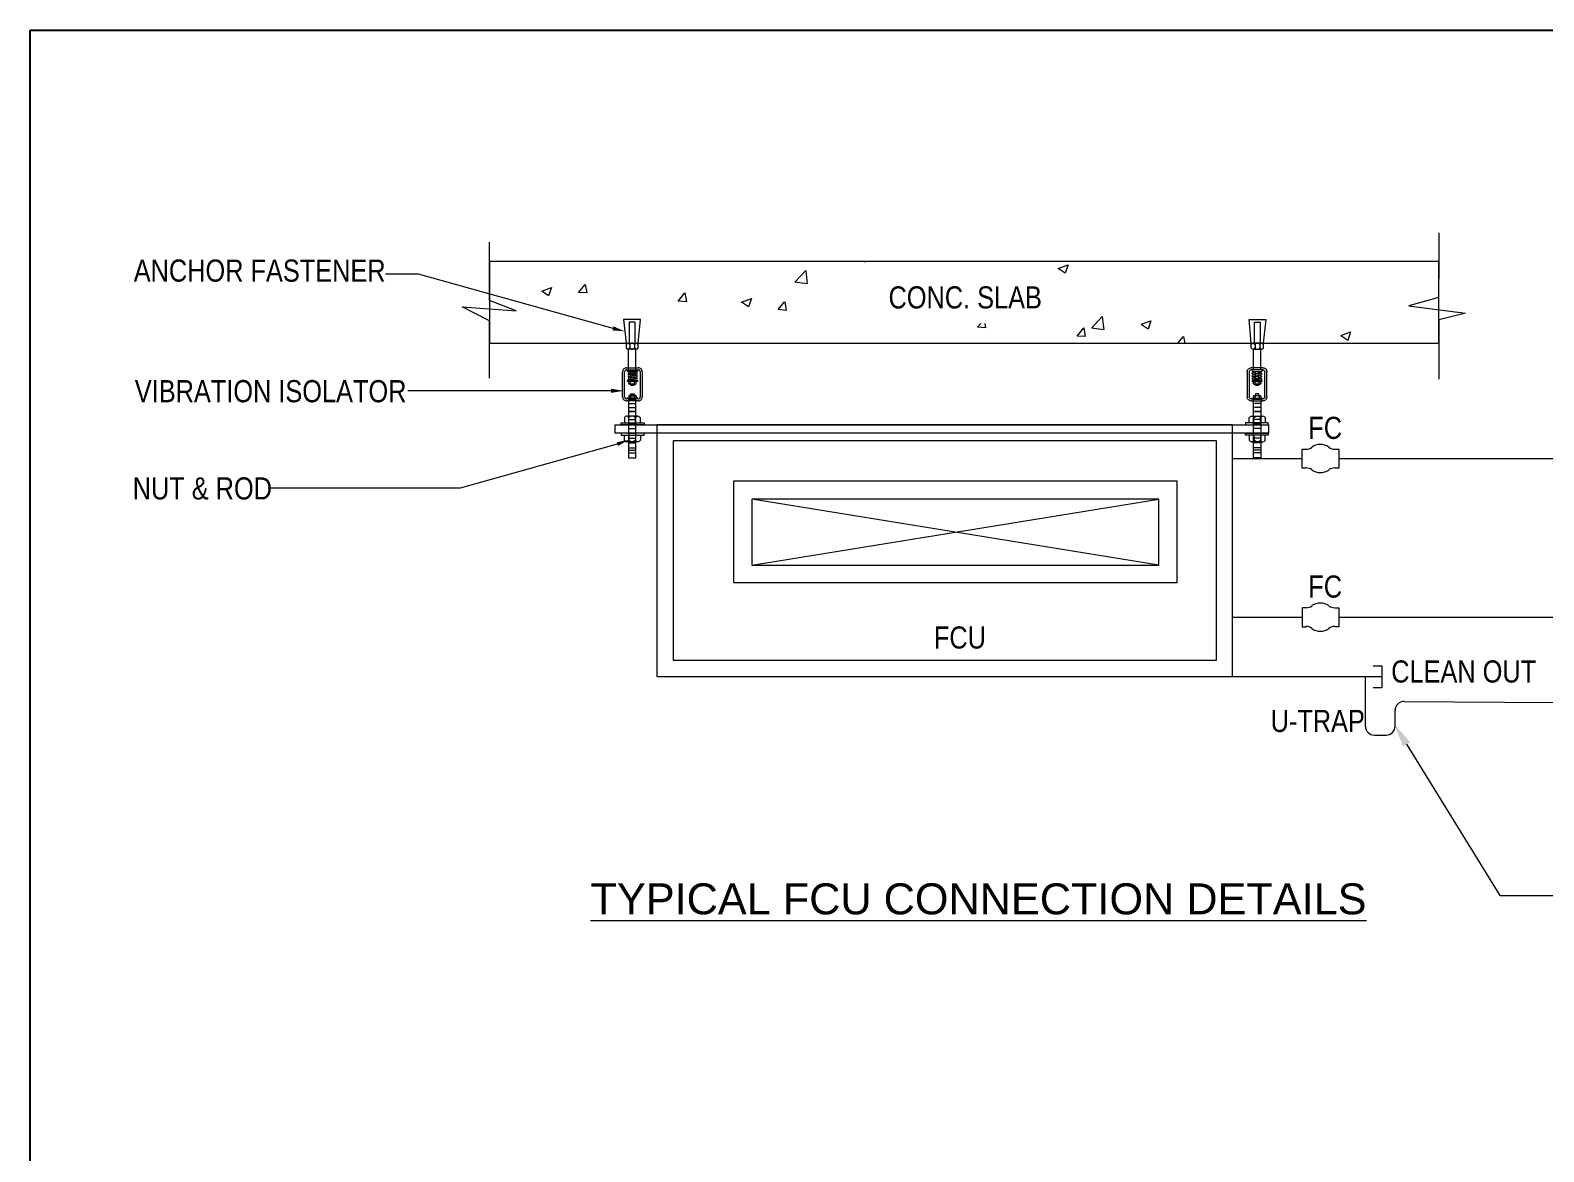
# Model space of a CAD drawing. Header units: millimetres. Extents: x -95178 to 274693, y -2232 to 263302.
# Drawn here: x 37907 to 55019, y 41866 to 54546 of the extents above; entities that cross this region are included whole.
import ezdxf

# ---------------------------------------------------------------- set-up
doc = ezdxf.new("R2010")
doc.units = ezdxf.units.MM
for name, color, linetype in [('76-10767-XM-MECH-DETAIL$0$PDF2_A-RC', 7, 'Continuous'), ('76-10767-XM-MECH-DETAIL$0$PDF2_A-wall', 7, 'Continuous'), ('76-10767-XM-MECH-DETAIL$0$PDF2_AC-CHWP', 7, 'Continuous'), ('76-10767-XM-MECH-DETAIL$0$PDF2_AC-DIM', 7, 'Continuous'), ('76-10767-XM-MECH-DETAIL$0$PDF2_AC-EQPT', 7, 'Continuous'), ('76-10767-XM-MECH-DETAIL$0$PDF2_AC-TXT', 7, 'Continuous'), ('76-10767-XM-MECH-DETAIL$0$PDF2_AC-VALVES', 7, 'Continuous'), ('76-10767-XM-MECH-DETAIL$0$TBK-AS-SHOP$0$25', 7, 'Continuous')]:
    doc.layers.add(name, color=color, linetype=linetype)
doc.layers.add('76-10767-XM-MECH-DETAIL$0$PDF2_AC-CHW-PIPES', color=120, linetype='Continuous', true_color=0x00ffbf)
doc.layers.add('76-10767-XM-MECH-DETAIL$0$PDF2_AC-SUPPORT', color=7, linetype='Continuous', true_color=0xff9999)
doc.layers.add('76-10767-XM-MECH-DETAIL$0$TTB TXT', color=7, linetype='Continuous', lineweight=18)
doc.styles.add('76-10767-XM-MECH-DETAIL$0$GHD Standard Arial', font='ARIALN.TTF')
doc.styles.add('76-10767-XM-MECH-DETAIL$0$pamagat', font='arial.ttf', dxfattribs={"height": 5})

msp = doc.modelspace()

# ---------------------------------------------------------------- linework, layer by layer
msp.add_lwpolyline([(37907.159, 54546.49), (108319.436, 54546.49), (108319.436, -2232.437), (37907.159, -2232.437)], close=True)
at = {"layer": '76-10767-XM-MECH-DETAIL$0$PDF2_A-RC', "color": 7, "lineweight": 5}
for points in [[(43097.866, 51934.506), (53832.941, 51934.506)], [(43097.866, 51009.811), (53832.941, 51009.811)]]:
    msp.add_lwpolyline(points, dxfattribs=at)
at = {"layer": '76-10767-XM-MECH-DETAIL$0$PDF2_A-wall', "color": 7, "lineweight": 9}
for points in [[(44496.508, 51175.527), (42297.19, 51788.676), (41924.443, 51788.676)], [(44474.525, 50469.577), (42174.355, 50469.577)], [(44542.908, 49866.371), (42766.434, 49367.703), (40596.486, 49367.703)]]:
    msp.add_lwpolyline(points, dxfattribs=at)
for points in [[(44499.822, 51198.727), (44629.081, 51142.384), (44489.879, 51152.327)], [(44474.525, 50492.777), (44613.726, 50469.577), (44474.525, 50446.377)], [(44536.28, 49886.257), (44672.167, 49916.086), (44552.851, 49846.485)]]:
    msp.add_solid(points, dxfattribs=at)
at = {"layer": '76-10767-XM-MECH-DETAIL$0$PDF2_AC-CHW-PIPES', "color": 7, "lineweight": 13}
for points in [[(51499.661, 49703.97), (52288.469, 49703.97)], [(52702.759, 49703.97), (55852.351, 49703.97)], [(51499.661, 47910.924), (52288.469, 47910.924)], [(52702.759, 47910.924), (58799.573, 47910.924)], [(51499.661, 47238.117), (53187.65, 47238.117)], [(53002.583, 46677.471), (53002.583, 47238.117)], [(53441.022, 46956.383), (55712.442, 46941.588)], [(53337.329, 46677.48), (53337.329, 46855.329)], [(53105.327, 46576.394), (53237.899, 46576.394)]]:
    msp.add_lwpolyline(points, dxfattribs=at)
for centre, start, end in [((53438.416, 46855.329), 88.522353, 179.9999867), ((53103.67, 46677.48), 180.0054934, 269.9999923), ((53236.242, 46677.48), 269.9999877, 0.0000123)]:
    msp.add_arc(centre, 101.087, start, end, dxfattribs=at)
at = {"layer": '76-10767-XM-MECH-DETAIL$0$PDF2_AC-CHWP', "color": 8, "lineweight": 5}
for points in [[(47336.878, 51934.506), (47346.821, 51924.563), (47350.136, 51934.506)], [(46438.698, 51477.13), (46455.27, 51377.7), (46362.469, 51387.643), (46435.384, 51477.13)], [(48699.063, 51231.87), (48709.006, 51182.156), (48616.205, 51188.784), (48652.662, 51231.87)], [(50468.909, 51221.927), (50578.281, 51261.699), (50545.138, 51165.584), (50465.594, 51218.613)], [(50883.198, 51009.811), (50946.17, 51082.726), (50959.428, 51009.811)], [(52725.959, 51095.983), (52835.332, 51135.755), (52805.503, 51039.64), (52725.959, 51092.669)]]:
    msp.add_lwpolyline(points, dxfattribs=at)
for points in [[(49640.329, 51894.734), (49607.186, 51798.619), (49527.642, 51851.648)], [(46690.586, 51679.303), (46551.385, 51699.189), (46674.015, 51828.448)], [(43800.501, 51639.531), (43767.358, 51543.416), (43691.129, 51596.445)], [(44181.648, 51672.675), (44201.534, 51576.559), (44105.418, 51583.188)], [(45308.516, 51576.559), (45328.402, 51477.13), (45232.286, 51483.758)], [(46060.866, 51513.587), (46027.723, 51417.472), (45948.179, 51470.501)], [(49819.302, 51182.156), (49835.874, 51082.726), (49743.073, 51089.355)], [(50044.676, 51158.955), (49905.475, 51178.841), (50028.104, 51308.1)]]:
    msp.add_lwpolyline(points, close=True, dxfattribs=at)
at = {"layer": '76-10767-XM-MECH-DETAIL$0$PDF2_AC-DIM', "color": 7, "lineweight": 5}
msp.add_lwpolyline([(53467.458, 46472.51), (54522.601, 44761.576), (56946.319, 44761.576)], dxfattribs=at)
msp.add_solid([(53427.686, 46449.31), (53324.942, 46707.826), (53507.23, 46495.71)], dxfattribs=at)
at = {"layer": '76-10767-XM-MECH-DETAIL$0$PDF2_AC-EQPT', "color": 7, "lineweight": 5}
for points in [[(51499.661, 47238.117), (51499.661, 50085.116), (44990.341, 50085.116), (44990.341, 47238.117)], [(51317.374, 49902.829), (45175.943, 49902.829), (45175.943, 47423.719), (51317.374, 47423.719)], [(50871.054, 49450.876), (50871.054, 48297.493), (45863.12, 48297.493), (45863.12, 49450.876)]]:
    msp.add_lwpolyline(points, close=True, dxfattribs=at)
for points in [[(50665.566, 48499.667), (50665.566, 49245.388), (46065.293, 49245.388), (46065.293, 48499.667), (50665.566, 48499.667), (46065.293, 49245.388)], [(46065.293, 48499.667), (50665.566, 49245.388)]]:
    msp.add_lwpolyline(points, dxfattribs=at)
at = {"layer": '76-10767-XM-MECH-DETAIL$0$PDF2_AC-SUPPORT', "color": 7, "lineweight": 5}
for p, q in [((44604.396, 50400.842), (44604.396, 50684.717)), ((44627.177, 50400.842), (44627.177, 50684.717)), ((44649.959, 50730.279), (44781.143, 50730.279)), ((44649.959, 50707.498), (44781.143, 50707.498)), ((44658.772, 50707.498), (44772.33, 50707.498)), ((44658.772, 50687.23), (44658.772, 50707.498)), ((44772.33, 50687.23), (44658.772, 50687.23)), ((44759.87, 50657.941), (44671.231, 50681.692)), ((44759.87, 50630.959), (44671.231, 50654.71)), ((44675.388, 50670.224), (44764.027, 50646.473)), ((44697.18, 50576.809), (44697.18, 50687.23)), ((44712.618, 50687.23), (44764.027, 50673.455)), ((44733.921, 50576.81), (44733.921, 50687.23)), ((44772.33, 50707.498), (44772.33, 50687.23)), ((44803.924, 50684.717), (44803.924, 50400.842)), ((44826.705, 50684.717), (44826.705, 50400.842)), ((51666.612, 50684.717), (51666.612, 50400.842)), ((51689.393, 50684.717), (51689.393, 50400.842)), ((51843.358, 50730.279), (51712.174, 50730.279)), ((51843.358, 50707.498), (51712.174, 50707.498)), ((51834.545, 50707.498), (51720.987, 50707.498)), ((51720.987, 50707.498), (51720.987, 50687.23)), ((51720.987, 50687.23), (51834.545, 50687.23)), ((51780.699, 50687.23), (51729.29, 50673.455)), ((51817.929, 50670.224), (51729.29, 50646.473)), ((51733.447, 50657.941), (51822.086, 50681.692)), ((51733.447, 50630.959), (51822.086, 50654.71)), ((51759.396, 50576.81), (51759.396, 50687.23)), ((51796.137, 50576.809), (51796.137, 50687.23)), ((51834.545, 50687.23), (51834.545, 50707.498)), ((51866.14, 50400.842), (51866.14, 50684.717)), ((51888.921, 50400.842), (51888.921, 50684.717)), ((44658.772, 50586.475), (44772.33, 50586.475)), ((44658.772, 50576.809), (44658.772, 50586.475)), ((44772.33, 50576.81), (44658.772, 50576.809)), ((44759.87, 50601.524), (44671.231, 50625.275)), ((44703.128, 50586.475), (44671.231, 50595.022)), ((44674.401, 50551.24), (44674.401, 50576.809)), ((44675.388, 50640.789), (44764.027, 50617.038)), ((44675.388, 50610.536), (44764.027, 50586.785)), ((44686.158, 50545.361), (44680.279, 50545.361)), ((44697.915, 50545.361), (44686.158, 50545.361)), ((44692.036, 50551.24), (44692.036, 50576.809)), ((44697.18, 50535.065), (44697.18, 50545.407)), ((44697.18, 50545.407), (44733.921, 50545.407)), ((44697.18, 50535.065), (44733.921, 50535.065)), ((44733.921, 50535.065), (44697.18, 50535.065)), ((44733.186, 50545.361), (44697.915, 50545.361)), ((44744.944, 50545.361), (44733.186, 50545.361)), ((44733.921, 50545.407), (44733.921, 50535.065)), ((44739.065, 50551.24), (44739.065, 50576.81)), ((44750.822, 50545.361), (44744.944, 50545.361)), ((44756.701, 50551.24), (44756.701, 50576.81)), ((44772.33, 50586.475), (44772.33, 50576.81)), ((51834.545, 50586.475), (51720.987, 50586.475)), ((51720.987, 50586.475), (51720.987, 50576.81)), ((51720.987, 50576.81), (51834.545, 50576.809)), ((51817.929, 50640.789), (51729.29, 50617.038)), ((51817.929, 50610.536), (51729.29, 50586.785)), ((51733.447, 50601.524), (51822.086, 50625.275)), ((51736.616, 50551.24), (51736.616, 50576.81)), ((51742.495, 50545.361), (51748.373, 50545.361)), ((51748.373, 50545.361), (51760.131, 50545.361)), ((51754.252, 50551.24), (51754.252, 50576.81)), ((51796.137, 50545.407), (51759.396, 50545.407)), ((51759.396, 50545.407), (51759.396, 50535.065)), ((51796.137, 50535.065), (51759.396, 50535.065)), ((51759.396, 50535.065), (51796.137, 50535.065)), ((51760.131, 50545.361), (51795.402, 50545.361)), ((51790.189, 50586.475), (51822.086, 50595.022)), ((51795.402, 50545.361), (51807.159, 50545.361)), ((51796.137, 50535.065), (51796.137, 50545.407)), ((51801.281, 50551.24), (51801.281, 50576.809)), ((51807.159, 50545.361), (51813.038, 50545.361)), ((51818.916, 50551.24), (51818.916, 50576.809)), ((51834.545, 50576.809), (51834.545, 50586.475)), ((44781.143, 50378.06), (44649.959, 50378.06)), ((44781.143, 50355.279), (44649.959, 50355.279)), ((44776.94, 50384.781), (44653.894, 50384.781)), ((44653.894, 50384.781), (44653.894, 50377.182)), ((44674.401, 50410.351), (44674.401, 50384.781)), ((44686.158, 50416.23), (44680.279, 50416.23)), ((44697.915, 50416.23), (44686.158, 50416.23)), ((44692.036, 50410.351), (44692.036, 50384.781)), ((44697.18, 50416.23), (44697.18, 50434.812)), ((44697.18, 50434.812), (44733.921, 50434.812)), ((44733.921, 50416.23), (44697.18, 50416.23)), ((44733.186, 50416.23), (44697.915, 50416.23)), ((44744.944, 50416.23), (44733.186, 50416.23)), ((44733.921, 50434.812), (44733.921, 50416.23)), ((44739.065, 50410.351), (44739.065, 50384.781)), ((44750.822, 50416.23), (44744.944, 50416.23)), ((44756.701, 50410.351), (44756.701, 50384.781)), ((44776.94, 50377.182), (44776.94, 50384.781)), ((51712.174, 50378.06), (51843.358, 50378.06)), ((51712.174, 50355.279), (51843.358, 50355.279)), ((51716.377, 50384.781), (51839.423, 50384.781)), ((51716.377, 50377.182), (51716.377, 50384.781)), ((51736.616, 50410.351), (51736.616, 50384.781)), ((51742.495, 50416.23), (51748.373, 50416.23)), ((51748.373, 50416.23), (51760.131, 50416.23)), ((51754.252, 50410.351), (51754.252, 50384.781)), ((51796.137, 50434.812), (51759.396, 50434.812)), ((51759.396, 50434.812), (51759.396, 50416.23)), ((51759.396, 50416.23), (51796.137, 50416.23)), ((51760.131, 50416.23), (51795.402, 50416.23)), ((51795.402, 50416.23), (51807.159, 50416.23)), ((51796.137, 50416.23), (51796.137, 50434.812)), ((51801.281, 50410.351), (51801.281, 50384.781)), ((51807.159, 50416.23), (51813.038, 50416.23)), ((51818.916, 50410.351), (51818.916, 50384.781)), ((51839.423, 50384.781), (51839.423, 50377.182))]:
    msp.add_line(p, q, dxfattribs=at)
for points in [[(53832.941, 52256.072), (53832.941, 51934.506), (53829.627, 51523.53), (53492.748, 51430.729), (54133.727, 51347.871), (53832.941, 51271.642), (53832.941, 51009.811), (53832.941, 51934.506)], [(44781.539, 50953.468), (44781.539, 51009.811), (44804.739, 51274.956), (44615.823, 51274.956), (44645.652, 51009.811), (44645.652, 50953.468)], [(44745.082, 51009.811), (44745.082, 51245.128), (44678.795, 51245.128), (44678.795, 51009.811)], [(44781.539, 51274.956), (44711.939, 51274.956)], [(51711.778, 50953.468), (51711.778, 51009.811), (51688.578, 51274.956), (51877.494, 51274.956), (51847.665, 51009.811), (51847.665, 50953.468)], [(51711.778, 51274.956), (51781.378, 51274.956)], [(51748.235, 51009.811), (51748.235, 51245.128), (51814.522, 51245.128), (51814.522, 51009.811)], [(43097.866, 50613.37), (43097.866, 51009.811)], [(44665.538, 51009.811), (44761.653, 51009.811)], [(44685.424, 50993.239), (44685.424, 50953.468)], [(44738.453, 50993.239), (44738.453, 50953.468)], [(51827.779, 51009.811), (51731.664, 51009.811)], [(51754.864, 50993.239), (51754.864, 50953.468)], [(51807.893, 50993.239), (51807.893, 50953.468)], [(53832.941, 51009.811), (53832.941, 50600.434)], [(44761.653, 50940.21), (44662.224, 50940.21)], [(44672.167, 50701.579), (44672.167, 50940.21)], [(44755.025, 50701.579), (44755.025, 50940.21)], [(51731.664, 50940.21), (51831.093, 50940.21)], [(51738.292, 50701.579), (51738.292, 50940.21)], [(51821.15, 50701.579), (51821.15, 50940.21)], [(44672.167, 50378.06), (44672.167, 49710.598), (44755.025, 49710.598), (44755.025, 50378.06)], [(44678.795, 50413.234), (44745.082, 50413.234)], [(44678.795, 50370.148), (44745.082, 50370.148)], [(44678.795, 50327.062), (44745.082, 50327.062)], [(51821.15, 50378.06), (51821.15, 49710.598), (51738.292, 49710.598), (51738.292, 50378.06)], [(51814.522, 50413.234), (51748.235, 50413.234)], [(51814.522, 50370.148), (51748.235, 50370.148)], [(51814.522, 50327.062), (51748.235, 50327.062)], [(44625.766, 50167.974), (44625.766, 50108.317), (44804.739, 50108.317), (44804.739, 50167.974)], [(44778.225, 50184.546), (44648.966, 50184.546)], [(44672.167, 50144.774), (44755.025, 50144.774)], [(44675.481, 50108.317), (44675.481, 50167.974)], [(44678.795, 50280.661), (44745.082, 50280.661)], [(44751.71, 50108.317), (44751.71, 50167.974)], [(51867.551, 50167.974), (51867.551, 50108.317), (51688.578, 50108.317), (51688.578, 50167.974)], [(51715.092, 50184.546), (51844.35, 50184.546)], [(51821.15, 50144.774), (51738.292, 50144.774)], [(51741.607, 50108.317), (51741.607, 50167.974)], [(51814.522, 50280.661), (51748.235, 50280.661)], [(51817.836, 50108.317), (51817.836, 50167.974)], [(44625.766, 49909.458), (44625.766, 49969.115), (44804.739, 49969.115), (44804.739, 49909.458)], [(44672.167, 50088.431), (44755.025, 50088.431)], [(44672.167, 50045.345), (44755.025, 50045.345)], [(44672.167, 49989.001), (44755.025, 49989.001)], [(44675.481, 49969.115), (44675.481, 49909.458)], [(44751.71, 49969.115), (44751.71, 49909.458)], [(51499.661, 49992.315), (51499.661, 50085.116)], [(51867.551, 49909.458), (51867.551, 49969.115), (51688.578, 49969.115), (51688.578, 49909.458)], [(51821.15, 50088.431), (51738.292, 50088.431)], [(51821.15, 50045.345), (51738.292, 50045.345)], [(51821.15, 49989.001), (51738.292, 49989.001)], [(51741.607, 49969.115), (51741.607, 49909.458)], [(51817.836, 49969.115), (51817.836, 49909.458)], [(44778.225, 49892.886), (44648.966, 49892.886)], [(44672.167, 49932.658), (44755.025, 49932.658)], [(44672.167, 49800.085), (44755.025, 49800.085), (44755.025, 49916.086)], [(44672.167, 49879.629), (44755.025, 49879.629)], [(44672.167, 49823.285), (44755.025, 49823.285)], [(51715.092, 49892.886), (51844.35, 49892.886)], [(51821.15, 49932.658), (51738.292, 49932.658)], [(51821.15, 49800.085), (51738.292, 49800.085), (51738.292, 49916.086)], [(51821.15, 49879.629), (51738.292, 49879.629)], [(51821.15, 49823.285), (51738.292, 49823.285)], [(44672.167, 49766.942), (44755.025, 49766.942)], [(51821.15, 49766.942), (51738.292, 49766.942)]]:
    msp.add_lwpolyline(points, dxfattribs=at)
for points in [[(43101.18, 51490.387), (43097.866, 51934.506), (43097.866, 51009.811), (43097.866, 51261.699), (42791.475, 51417.472), (43399.93, 51374.386)], [(44745.082, 50237.575), (44678.795, 50237.575)], [(51748.235, 50237.575), (51814.522, 50237.575)], [(44519.708, 50085.116), (51907.323, 50085.116), (51907.323, 49992.315), (44519.708, 49992.315)], [(44589.309, 50108.317), (44847.826, 50108.317), (44847.826, 50085.116), (44589.309, 50085.116)], [(44589.309, 49969.115), (44847.826, 49969.115), (44847.826, 49992.315), (44589.309, 49992.315)], [(44755.025, 50101.688), (44672.167, 50101.688)], [(51904.008, 50108.317), (51645.491, 50108.317), (51645.491, 50085.116), (51904.008, 50085.116)], [(51904.008, 49969.115), (51645.491, 49969.115), (51645.491, 49992.315), (51904.008, 49992.315)], [(51738.292, 50101.688), (51821.15, 50101.688)]]:
    msp.add_lwpolyline(points, close=True, dxfattribs=at)
for centre, radius, start, end in [((44663.881, 50988.268), 21.543, 16.8420997, 163.1579003), ((44710.281, 50978.325), 31.486, 30.569446, 149.430554), ((44759.996, 50988.268), 21.543, 16.8420997, 163.1579003), ((51733.321, 50988.268), 21.543, 16.8420997, 163.1579003), ((51783.036, 50978.325), 31.486, 30.569446, 149.430554), ((51829.436, 50988.268), 21.543, 16.8420997, 163.1579003), ((44663.881, 50961.753), 21.543, 196.8420997, 343.1579003), ((44710.281, 50971.696), 31.486, 210.569446, 329.430554), ((44759.996, 50961.753), 21.543, 196.8420997, 343.1579003), ((51733.321, 50961.753), 21.543, 196.8420997, 343.1579003), ((51783.036, 50971.696), 31.486, 210.569446, 329.430554), ((51829.436, 50961.753), 21.543, 196.8420997, 343.1579003), ((44650.624, 50156.374), 28.172, 26.8670962, 153.1329038), ((44710.281, 50129.86), 51.372, 45.1702692, 134.8297308), ((44776.568, 50149.745), 31.486, 31.0035041, 148.9964959), ((51716.749, 50149.745), 31.486, 31.0035041, 148.9964959), ((51783.036, 50129.86), 51.372, 45.1702692, 134.8297308), ((51842.693, 50156.374), 28.172, 26.8670962, 153.1329038), ((44650.624, 49921.058), 28.172, 206.8670962, 333.1329038), ((44710.281, 49947.572), 51.372, 225.1702692, 314.8297308), ((44776.568, 49927.686), 31.486, 211.0035041, 328.9964959), ((51716.749, 49927.686), 31.486, 211.0035041, 328.9964959), ((51783.036, 49947.572), 51.372, 225.1702692, 314.8297308), ((51842.693, 49921.058), 28.172, 206.8670962, 333.1329038)]:
    msp.add_arc(centre, radius, start, end, dxfattribs=at)
for centre, major_axis, ratio, start_param, end_param in [((44649.959, 50684.717), (-0.001, 45.563), 0.999999967, -0.000014247, 1.57078208), ((44649.959, 50684.717), (0, 22.781), 0.999999967, -0.000009287, 1.57078704), ((44673.309, 50662.467), (0, 8.031), 0.999999967, -0.261789261, 2.879803392), ((44673.309, 50689.449), (5.678, 5.678), 1, 2.636153633, 3.665191437), ((44761.949, 50665.698), (0, 8.031), 0.999999967, 2.879803392, 6.021396046), ((44781.143, 50684.717), (0, 45.563), 0.999999967, -1.570788138, 0.000008189), ((44781.143, 50684.717), (0, 22.781), 0.999999967, -1.570787041, 0.000009285), ((44673.309, 50633.032), (0, 8.031), 0.999999967, -0.261831085, 2.879761568), ((44673.309, 50602.779), (0, 8.031), 0.999999967, -0.261789261, 2.879803392), ((44680.279, 50551.24), (4.157, 4.157), 1, 2.35619449, 3.926990817), ((44686.158, 50551.24), (-4.157, 4.157), 1, 2.35619449, 3.926990817), ((44697.915, 50551.24), (-4.157, 4.157), 1, 0.785398163, 2.35619449), ((44733.186, 50551.24), (4.157, 4.157), 1, 3.926990817, 5.497787144), ((44744.944, 50551.24), (-4.157, 4.157), 1, 0.785398163, 2.35619449), ((44750.822, 50551.24), (-4.157, 4.157), 1, 2.35619449, 3.926990817), ((44761.949, 50638.716), (0, 8.031), 0.999999967, 2.879803392, 6.021396046), ((44761.949, 50609.281), (0, 8.031), 0.999999967, 2.879761568, 6.021354222), ((44761.949, 50579.028), (-5.678, 5.678), 1, -1.16891663, -1.047197543), ((44649.959, 50400.842), (0, 45.563), 0.999999967, 1.570790985, 3.141587312), ((44649.959, 50400.842), (0, 22.781), 0.999999967, 1.570805612, 3.141601939), ((44680.279, 50410.351), (-4.157, 4.157), 1, -0.785398163, 0.785398163), ((44686.158, 50410.351), (4.157, 4.157), 1, 5.497787144, 7.068583471), ((44697.915, 50410.351), (4.157, 4.157), 1, 0.785398163, 2.35619449), ((44733.186, 50410.351), (-4.157, 4.157), 1, 3.926990817, 5.497787144), ((44744.944, 50410.351), (4.157, 4.157), 1, 0.785398163, 2.35619449), ((44750.822, 50410.351), (4.157, 4.157), 1, 5.497787144, 7.068583471), ((44781.143, 50400.842), (0, 45.563), 0.999999967, 3.141584463, 4.71238079), ((44781.143, 50400.842), (0, 22.781), 0.999999967, 3.141583367, 4.712379694)]:
    msp.add_ellipse(centre, major_axis=major_axis, ratio=ratio, start_param=start_param, end_param=end_param, dxfattribs=at)
at = {"layer": '76-10767-XM-MECH-DETAIL$0$PDF2_AC-SUPPORT', "color": 7, "lineweight": 5, "extrusion": (0, 0, -1)}
for centre, major_axis, ratio, start_param, end_param in [((51712.174, 50684.717), (0, 45.563), 0.999999967, -1.570788138, 0.000008189), ((51712.174, 50684.717), (0, 22.781), 0.999999967, -1.570787041, 0.000009285), ((51731.368, 50665.698), (0, 8.031), 0.999999967, 2.879803392, 6.021396046), ((51820.008, 50662.467), (0, 8.031), 0.999999967, -0.261789261, 2.879803392), ((51820.008, 50689.449), (-5.678, 5.678), 1, 2.636153633, 3.665191437), ((51843.358, 50684.717), (0.001, 45.563), 0.999999967, -0.000014247, 1.57078208), ((51843.358, 50684.717), (0, 22.781), 0.999999967, -0.000009287, 1.57078704), ((51731.368, 50638.716), (0, 8.031), 0.999999967, 2.879803392, 6.021396046), ((51731.368, 50609.281), (0, 8.031), 0.999999967, 2.879761568, 6.021354222), ((51731.368, 50579.028), (5.678, 5.678), 1, -1.16891663, -1.047197543), ((51742.495, 50551.24), (4.157, 4.157), 1, 2.35619449, 3.926990817), ((51748.373, 50551.24), (4.157, 4.157), 1, 0.785398163, 2.35619449), ((51760.131, 50551.24), (-4.157, 4.157), 1, 3.926990817, 5.497787144), ((51795.402, 50551.24), (4.157, 4.157), 1, 0.785398163, 2.35619449), ((51807.159, 50551.24), (4.157, 4.157), 1, 2.35619449, 3.926990817), ((51813.038, 50551.24), (-4.157, 4.157), 1, 2.35619449, 3.926990817), ((51820.008, 50633.032), (0, 8.031), 0.999999967, -0.261831085, 2.879761568), ((51820.008, 50602.779), (0, 8.031), 0.999999967, -0.261789261, 2.879803392), ((51712.174, 50400.842), (0, 45.563), 0.999999967, 3.141584463, 4.71238079), ((51712.174, 50400.842), (0, 22.781), 0.999999967, 3.141583367, 4.712379694), ((51742.495, 50410.351), (-4.157, 4.157), 1, 5.497787144, 7.068583471), ((51748.373, 50410.351), (-4.157, 4.157), 1, 0.785398163, 2.35619449), ((51760.131, 50410.351), (4.157, 4.157), 1, 3.926990817, 5.497787144), ((51795.402, 50410.351), (-4.157, 4.157), 1, 0.785398163, 2.35619449), ((51807.159, 50410.351), (-4.157, 4.157), 1, 5.497787144, 7.068583471), ((51813.038, 50410.351), (4.157, 4.157), 1, -0.785398163, 0.785398163), ((51843.358, 50400.842), (0, 45.563), 0.999999967, 1.570790985, 3.141587312), ((51843.358, 50400.842), (0, 22.781), 0.999999967, 1.570805612, 3.141601939)]:
    msp.add_ellipse(centre, major_axis=major_axis, ratio=ratio, start_param=start_param, end_param=end_param, dxfattribs=at)
at = {"layer": '76-10767-XM-MECH-DETAIL$0$PDF2_AC-TXT', "color": 7, "lineweight": 5}
msp.add_lwpolyline([(43097.866, 51934.506), (43097.866, 52151.473)], dxfattribs=at)
at = {"layer": '76-10767-XM-MECH-DETAIL$0$PDF2_AC-VALVES', "color": 7, "lineweight": 5}
for points in [[(52331.555, 49594.597), (52288.469, 49594.597), (52288.469, 49810.028), (52331.555, 49810.028)], [(52659.673, 49810.028), (52702.759, 49810.028), (52702.759, 49594.597), (52659.673, 49594.597)], [(52331.555, 48016.982), (52288.469, 48016.982), (52288.469, 47801.551), (52331.555, 47801.551)], [(52659.673, 48016.982), (52702.759, 48016.982), (52702.759, 47801.551), (52659.673, 47801.551)], [(53091.535, 47360.747), (53187.65, 47360.747), (53187.65, 47112.173), (53091.535, 47112.173)]]:
    msp.add_lwpolyline(points, dxfattribs=at)
for centre, radius, start, end in [((52329.898, 49934.315), 124.287, 270.0000035, 303.7719609), ((52492.3, 49689.055), 174.002, 56.2280202, 123.7719798), ((52658.016, 49934.315), 124.287, 236.2280391, 269.9999965), ((52329.898, 49473.625), 124.287, 56.2280391, 89.9999965), ((52492.3, 49718.884), 174.002, 236.2280202, 303.7719798), ((52658.016, 49473.625), 124.287, 90.0000035, 123.7719609), ((52329.898, 48141.269), 124.287, 270.0000035, 303.7719609), ((52492.3, 47896.009), 174.002, 56.2280202, 123.7719798), ((52658.016, 48141.269), 124.287, 236.2280391, 269.9999965), ((52329.898, 47680.579), 124.287, 56.2280391, 89.9999965), ((52492.3, 47925.838), 174.002, 236.2280202, 303.7719798), ((52658.016, 47680.579), 124.287, 90.0000035, 123.7719609)]:
    msp.add_arc(centre, radius, start, end, dxfattribs=at)

# ---------------------------------------------------------------- texts
at = {"layer": '76-10767-XM-MECH-DETAIL$0$TBK-AS-SHOP$0$25', "color": 7, "char_height": 250, "attachment_point": 1, "style": '76-10767-XM-MECH-DETAIL$0$GHD Standard Arial'}
for s, insert, width in [('ANCHOR FASTENER', (39077.149, 51953.871, 0), 6808.86895), ('\\pi132.54442;CONC. SLAB', (47478.378, 51651.227, 0), 1970.92104), ('VIBRATION ISOLATOR', (39089.268, 50590.509, 0), 6808.86895), ('FC', (52357.105, 50175.82), 535.80038), ('NUT & ROD', (39065.351, 49491.227, 0), 6808.86895), ('FC', (52357.105, 48381.554), 535.80038), ('FCU', (48123.509, 47805.406, 0), 535.80038), (' CLEAN OUT', (53214.748, 47420.919, 0), 2098.69119), ('U-TRAP', (51930.756, 46861.82, 0), 535.80038)]:
    msp.add_mtext(s, dxfattribs=dict(at, insert=insert, width=width))
at = {"layer": '76-10767-XM-MECH-DETAIL$0$TTB TXT', "color": 7, "insert": (44241.415, 44900.045, 0), "char_height": 350, "width": 10235.69931, "attachment_point": 1, "style": '76-10767-XM-MECH-DETAIL$0$pamagat'}
msp.add_mtext('{\\LTYPICAL FCU CONNECTION DETAILS}', dxfattribs=at)

doc.saveas('drawing.dxf')
